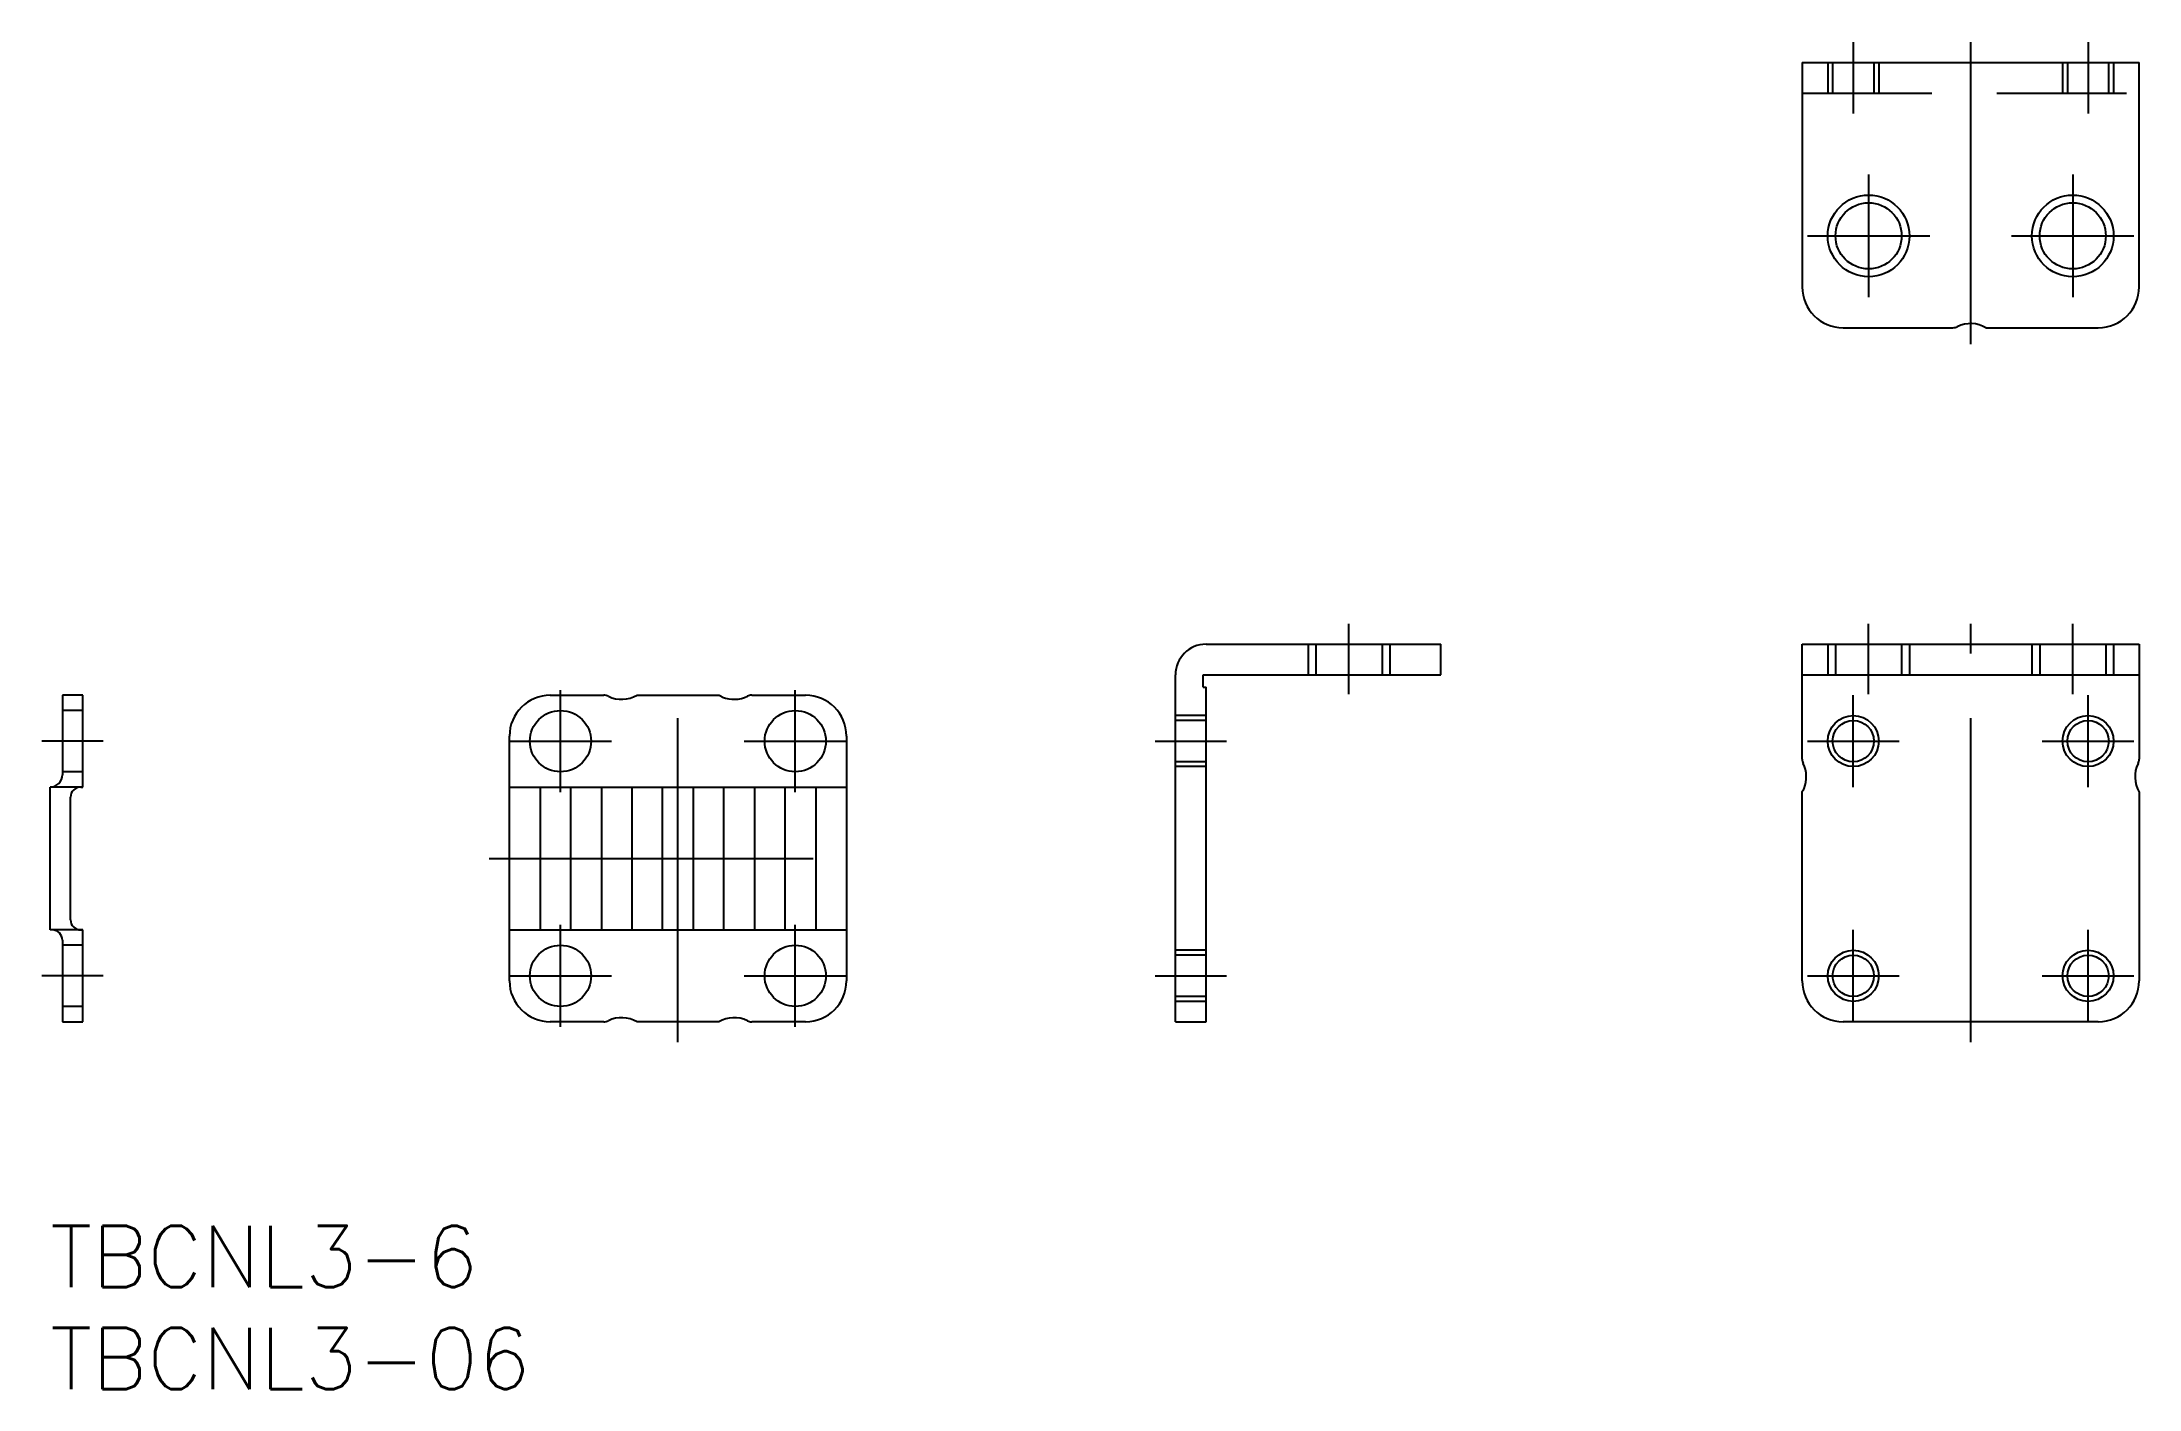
# Model space of a CAD drawing. Extents: x 0 to 102, y -8 to 58.
import ezdxf

# ---------------------------------------------------------------- set-up
doc = ezdxf.new("R2010")
doc.units = 0
doc.header["$LTSCALE"] = 0.5
doc.linetypes.add('CENTER', pattern=[50.8, 31.75, -6.35, 6.35, -6.35])
doc.linetypes.add('DASHED', pattern=[19.05, 12.7, -6.35])
for name, color, linetype in [('MSM_CENTER', 1, 'CENTER'), ('MSM_CONTINUOUS', 7, 'CONTINUOUS'), ('MSM_DASHED', 4, 'DASHED'), ('MSM_NARROW', 5, 'CONTINUOUS'), ('MSM_PART_NUMBER', 7, 'CONTINUOUS')]:
    doc.layers.add(name, color=color, linetype=linetype)
doc.styles.get("Standard").update_dxf_attribs({"font": 'txt.shx', "height": 1.5, "bigfont": 'bigfont.shx'})

# ---------------------------------------------------------------- blocks, each defined once
blk = doc.blocks.new('*U3')
at = {"layer": 'MSM_PART_NUMBER'}
blk.add_text('TBCNL3-6', height=3, dxfattribs=at).set_placement((0, -3))
blk = doc.blocks.new('*U4')
at = {"layer": 'MSM_PART_NUMBER'}
blk.add_text('TBCNL3-06', height=3, dxfattribs=at).set_placement((0, -8))

msp = doc.modelspace()

# ---------------------------------------------------------------- linework, layer by layer
at = {"layer": 'MSM_CENTER'}
for p, q in [((88.32, 58.01), (88.32, 54.51)), ((94.07, 43.21), (94.07, 58.01)), ((99.82, 58.01), (99.82, 54.51)), ((89.07, 51.51), (89.07, 45.51)), ((99.07, 51.51), (99.07, 45.51)), ((86.07, 48.51), (92.07, 48.51)), ((96.07, 48.51), (102.07, 48.51)), ((63.62, 26.06), (63.62, 29.5)), ((89.07, 26.06), (89.07, 29.5)), ((94.07, 9), (94.07, 29.5)), ((99.07, 26.06), (99.07, 29.5)), ((30.75, 9), (30.75, 27)), ((25, 21.25), (25, 26.25)), ((36.5, 21.25), (36.5, 26.25)), ((88.32, 21.5), (88.32, 26)), ((99.82, 21.5), (99.82, 26)), ((2.6, 23.75), (-0.4, 23.75)), ((22.5, 23.75), (27.5, 23.75)), ((34, 23.75), (39, 23.75)), ((54.12, 23.75), (57.62, 23.75)), ((86.07, 23.75), (90.57, 23.75)), ((97.57, 23.75), (102.07, 23.75)), ((21.5, 18), (40, 18)), ((25, 9.75), (25, 14.75)), ((36.5, 9.75), (36.5, 14.75)), ((88.32, 10), (88.32, 14.5)), ((99.82, 10), (99.82, 14.5)), ((2.6, 12.25), (-0.4, 12.25)), ((22.5, 12.25), (27.5, 12.25)), ((34, 12.25), (39, 12.25)), ((54.12, 12.25), (57.62, 12.25)), ((86.07, 12.25), (90.57, 12.25)), ((97.57, 12.25), (102.07, 12.25))]:
    msp.add_line(p, q, dxfattribs=at)
at = {"layer": 'MSM_CONTINUOUS'}
for p, q in [((85.82, 57.01), (85.82, 46.01)), ((85.82, 57.01), (102.32, 57.01)), ((102.32, 46.01), (102.32, 57.01)), ((87.82, 44.01), (93.2, 44.01)), ((94.82, 44.01), (100.32, 44.01)), ((56.62, 28.5), (68.12, 28.5)), ((68.12, 27), (68.12, 28.5)), ((85.82, 28.5), (102.32, 28.5)), ((85.82, 22.87), (85.82, 28.5)), ((102.32, 28.5), (102.32, 22.87)), ((55.12, 10), (55.12, 27)), ((56.47, 27), (68.12, 27)), ((56.47, 26.4), (56.47, 27)), ((85.82, 27), (102.32, 27)), ((1.6, 26), (0.6, 26)), ((0.6, 26), (0.6, 22.1)), ((1.6, 21.5), (1.6, 26)), ((24.5, 26), (27.12, 26)), ((28.74, 26), (32.77, 26)), ((34.37, 26), (37, 26)), ((56.47, 26.4), (56.62, 26.4)), ((56.62, 10), (56.62, 26.4)), ((22.5, 12), (22.5, 24)), ((39, 24), (39, 12)), ((0, 14.5), (0, 21.5)), ((1, 15), (1, 21)), ((1.5, 21.5), (1.6, 21.5)), ((22.5, 21.5), (39, 21.5)), ((24, 21.5), (24, 14.5)), ((25.5, 14.5), (25.5, 21.5)), ((27, 21.5), (27, 14.5)), ((28.5, 21.5), (28.5, 14.5)), ((30, 14.5), (30, 21.5)), ((31.5, 21.5), (31.5, 14.5)), ((33, 14.5), (33, 21.5)), ((34.5, 21.5), (34.5, 14.5)), ((36, 14.5), (36, 21.5)), ((37.5, 21.5), (37.5, 14.5)), ((85.82, 12), (85.82, 21.28)), ((102.32, 21.25), (102.32, 12)), ((0.1, 14.5), (0, 14.5)), ((1.5, 14.5), (1.6, 14.5)), ((1.6, 10), (1.6, 14.5)), ((22.5, 14.5), (39, 14.5)), ((0.6, 14), (0.6, 10)), ((0.6, 10), (1.6, 10)), ((27.12, 10), (24.5, 10)), ((32.75, 10), (28.74, 10)), ((37, 10), (34.37, 10)), ((55.12, 10), (56.62, 10)), ((100.32, 10), (87.82, 10))]:
    msp.add_line(p, q, dxfattribs=at)
for centre, radius in [((89.07, 48.51), 1.62), ((99.07, 48.51), 1.62), ((25, 23.75), 1.5), ((36.5, 23.75), 1.5), ((88.32, 23.75), 1.01), ((99.82, 23.75), 1.01), ((25, 12.25), 1.5), ((36.5, 12.25), 1.5), ((88.32, 12.25), 1.01), ((99.82, 12.25), 1.01)]:
    msp.add_circle(centre, radius, dxfattribs=at)
for centre, radius, start, end in [((87.82, 46.01), 2, 180, 270), ((100.32, 46.01), 2, 270, 0), ((94.07, 42.71), 1.5, 60.0736, 115.8419), ((93.2, 44.51), 0.5, 270, 295.8419), ((56.62, 27), 1.5, 90, 180), ((24.5, 24), 2, 90, 180), ((27.12, 25.5), 0.5, 64.1581, 90), ((28, 27.3), 1.5, 244.1581, 299.9264), ((33.2, 26.56), 0.7, 232.9097, 247.9757), ((33.5, 27.3), 1.5, 247.9757, 295.8419), ((34.37, 25.5), 0.5, 90, 115.8419), ((37, 24), 2, 0, 90), ((86.32, 22.87), 0.5, 180, 205.8419), ((84.52, 22), 1.5, 337.9757, 25.8419), ((103.62, 22), 1.5, 154.1581, 209.9264), ((101.82, 22.87), 0.5, 334.1581, 0), ((0, 22.1), 0.6, 270, 0), ((1.5, 21), 0.5, 90, 180), ((85.26, 21.7), 0.7, 322.9097, 337.9757), ((0.1, 14), 0.5, 0, 90), ((1.5, 15), 0.5, 180, 270), ((24.5, 12), 2, 180, 270), ((37, 12), 2, 270, 0), ((87.82, 12), 2, 180, 270), ((100.32, 12), 2, 270, 0), ((27.12, 10.5), 0.5, 270, 295.8419), ((28, 8.7), 1.5, 60.0736, 115.8419), ((33.5, 8.7), 1.5, 64.1581, 119.9264), ((34.37, 10.5), 0.5, 244.1581, 270)]:
    msp.add_arc(centre, radius, start, end, dxfattribs=at)
at = {"layer": 'MSM_DASHED'}
for p, q in [((87.07, 57.01), (87.07, 55.51)), ((87.31, 57.01), (87.31, 55.51)), ((89.32, 57.01), (89.32, 55.51)), ((89.57, 57.01), (89.57, 55.51)), ((98.57, 57.01), (98.57, 55.51)), ((98.81, 57.01), (98.81, 55.51)), ((100.82, 57.01), (100.82, 55.51)), ((101.07, 57.01), (101.07, 55.51)), ((85.82, 55.51), (102.32, 55.51)), ((61.62, 28.5), (61.62, 27)), ((61.99, 28.5), (61.99, 27)), ((65.24, 28.5), (65.24, 27)), ((65.62, 28.5), (65.62, 27)), ((87.07, 28.5), (87.07, 27)), ((87.45, 28.5), (87.45, 27)), ((90.69, 28.5), (90.69, 27)), ((91.07, 28.5), (91.07, 27)), ((97.07, 28.5), (97.07, 27)), ((97.45, 28.5), (97.45, 27)), ((100.69, 28.5), (100.69, 27)), ((101.07, 28.5), (101.07, 27)), ((1.6, 25.25), (0.6, 25.25)), ((56.62, 25), (55.12, 25)), ((56.62, 24.76), (55.12, 24.76)), ((56.62, 22.74), (55.12, 22.74)), ((1.6, 22.25), (0.6, 22.25)), ((56.62, 22.5), (55.12, 22.5)), ((1.6, 21.5), (0, 21.5)), ((1.6, 14.5), (0, 14.5)), ((1.6, 13.75), (0.6, 13.75)), ((56.62, 13.5), (55.12, 13.5)), ((56.62, 13.26), (55.12, 13.26)), ((1.6, 10.75), (0.6, 10.75)), ((56.62, 11.24), (55.12, 11.24)), ((56.62, 11), (55.12, 11))]:
    msp.add_line(p, q, dxfattribs=at)
at = {"layer": 'MSM_NARROW'}
for centre, radius in [((89.07, 48.51), 2), ((99.07, 48.51), 2), ((88.32, 23.75), 1.25), ((99.82, 23.75), 1.25), ((88.32, 12.25), 1.25), ((99.82, 12.25), 1.25)]:
    msp.add_circle(centre, radius, dxfattribs=at)

# ---------------------------------------------------------------- block references
at = {"layer": 'MSM_CONTINUOUS'}
for name in ['*U3', '*U4']:
    msp.add_blockref(name, (0, 0), dxfattribs=at)

doc.saveas('drawing.dxf')
